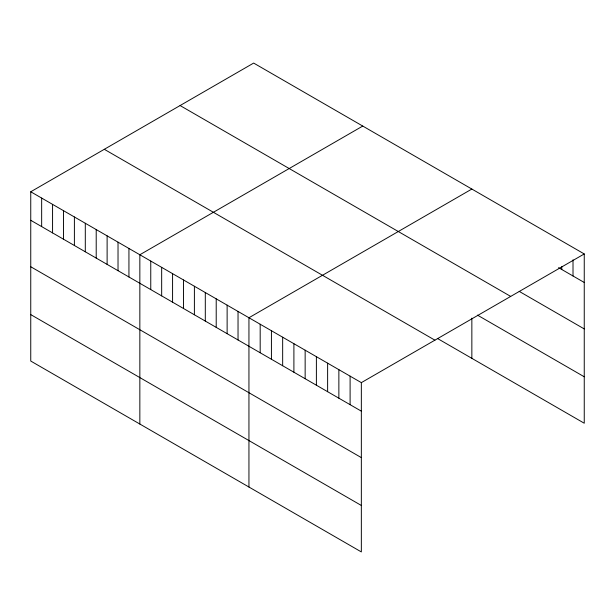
<?xml version="1.0" encoding="UTF-8"?>
<svg xmlns="http://www.w3.org/2000/svg" width="615" height="615" viewBox="0 0 615 615"><rect width="100%" height="100%" fill="white"/><g stroke="black" fill="none" stroke-linecap="round" stroke-linejoin="round"><path stroke-width="0.92" d="M30.75 191.772L361.343 382.638L361.343 551.924L30.75 361.051L30.75 191.772L253.657 63.076L584.25 253.949L584.25 423.228L437.557 338.534M362.75 126.067L139.843 254.756L139.843 424.043M471.851 189.051L248.944 317.747L248.944 487.026M361.343 382.638L584.25 253.949M558.558 267.64L584.25 282.477M519.214 291.379L584.25 328.925M180.095 105.549L510.688 296.415M477.471 315.126L584.25 376.78M104.312 149.307L434.905 340.172M30.75 220.301L361.343 411.166M30.75 266.749L361.343 457.614M30.75 314.603L361.343 505.469M573.011 259.822L573.011 275.981M561.772 266.641L561.772 269.493M471.851 318.139L471.851 358.33M350.104 376.149L350.104 404.678M338.865 369.661L338.865 398.189M327.626 363.173L327.626 391.701M316.387 356.685L316.387 385.205M305.148 350.189L305.148 378.717M293.901 343.7L293.901 372.229M282.662 337.212L282.662 365.74M271.423 330.724L271.423 359.252M260.183 324.236L260.183 352.764M238.036 311.444L238.036 339.972M227.127 305.148L227.127 333.676M216.211 298.852L216.211 327.372M205.302 292.548L205.302 321.076M194.394 286.252L194.394 314.78M183.485 279.956L183.485 308.476M172.577 273.652L172.577 302.18M161.668 267.356L161.668 295.884M150.76 261.06L150.76 289.58M128.935 248.46L128.935 276.988M118.026 242.164L118.026 270.685M107.118 235.86L107.118 264.389M96.209 229.564L96.209 258.092M85.3 223.268L85.3 251.789M74.392 216.964L74.392 245.493M63.476 210.668L63.476 239.197M52.567 204.372L52.567 232.893M41.659 198.068L41.659 226.597"/></g></svg>
